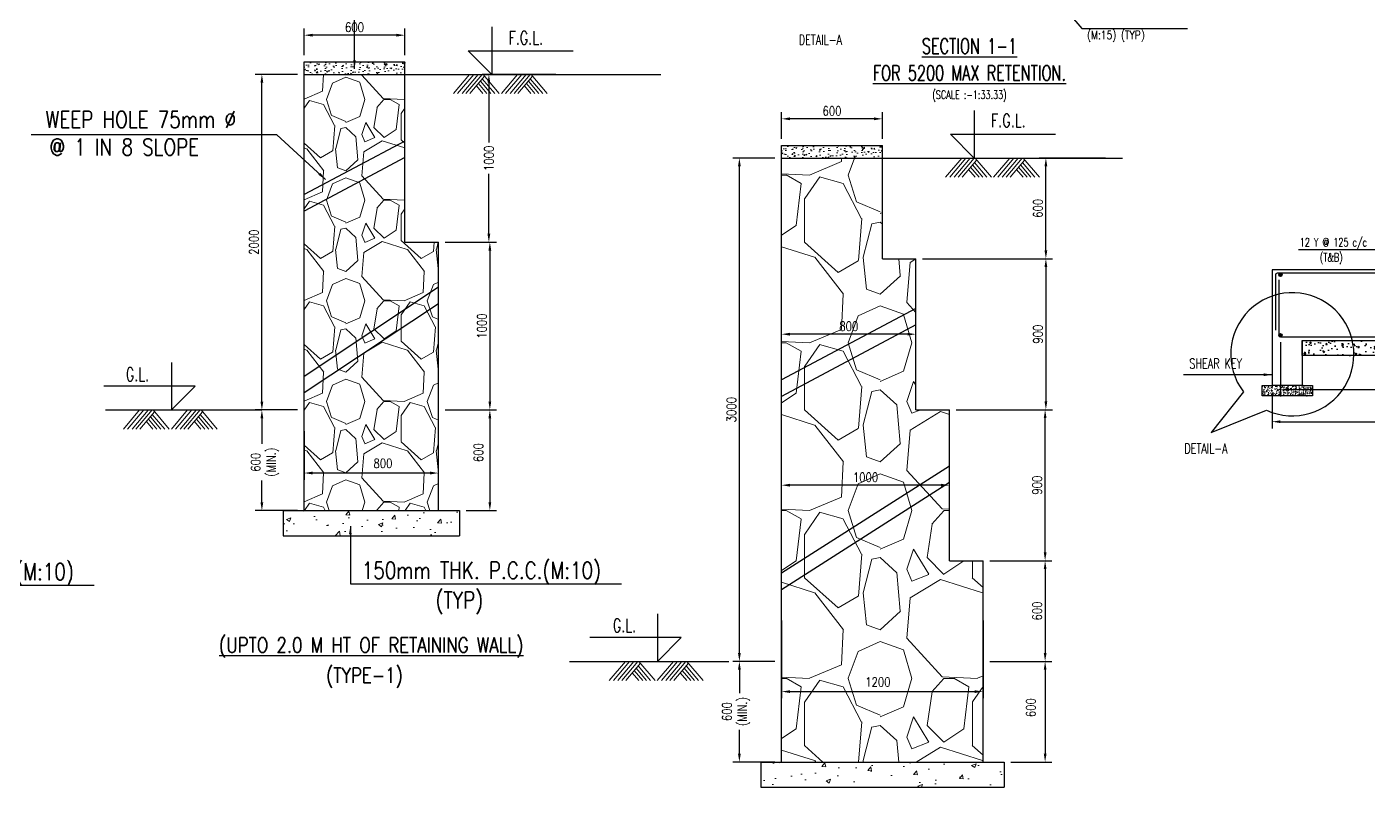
# Model space of a CAD drawing. Extents: x 345615 to 1272425, y -526289 to -156124.
# Drawn here: x 645578 to 685541, y -330933 to -308272 of the extents above; entities that cross this region are included whole.
import ezdxf
from ezdxf.enums import TextEntityAlignment as Align
from ezdxf.lldxf.tags import DXFTag

# ---------------------------------------------------------------- set-up
doc = ezdxf.new("R2010")
doc.units = 0
doc.header["$LTSCALE"] = 500
doc.header["$MEASUREMENT"] = 0
doc.header["$PDMODE"] = 35
doc.header["$PDSIZE"] = -15
doc.layers.get('DEFPOINTS').update_dxf_attribs({"color": 4})
for name, color, linetype in [('BENOS', 4, 'Continuous'), ('PCC', 7, 'Continuous'), ('S-BEAM', 4, 'Continuous'), ('S-DIM-1', 5, 'Continuous'), ('S-FOOTING', 4, 'Continuous'), ('S-PCC', 9, 'Continuous'), ('S-REINFORCEMENT', 6, 'Continuous'), ('S-TEXT', 2, 'Continuous'), ('S-TEXT-1', 4, 'Continuous'), ('S-TITIL', 6, 'Continuous')]:
    doc.layers.add(name, color=color, linetype=linetype)
doc.layers.add('hatch', color=7, linetype='Continuous', lineweight=5)
doc.layers.add('RIDE-PROFILE', color=8, linetype='Continuous', lineweight=25)
doc.styles.add('ROMANS', font='simplex.shx', dxfattribs={"width": 0.8, "height": 275, "bigfont": 'bigfont.shx'})
tags = doc.linetypes.add('HIDDEN', pattern=[0.375, 0.25, -0.125]).pattern_tags.tags
tags[6:7] = [DXFTag(74, 4), DXFTag(75, 0), DXFTag(340, '0'), DXFTag(46, 1.0), DXFTag(50, 0.0), DXFTag(44, 0.0), DXFTag(45, 0.0)]
tags[4:5] = [DXFTag(74, 4), DXFTag(75, 0), DXFTag(340, '0'), DXFTag(46, 1.0), DXFTag(50, 0.0), DXFTag(44, 0.0), DXFTag(45, 0.0)]
doc.dimstyles.new('dim100', dxfattribs={"dimtxt": 250, "dimasz": 250, "dimexe": 200, "dimexo": 200, "dimgap": 100, "dimtad": 1, "dimdec": 0, "dimzin": 0, "dimdsep": 46, "dimtxsty": 'ROMANS', "dimcen": 0, "dimclrd": 5, "dimclre": 5, "dimclrt": 4, "dimadec": 0, "dimazin": 0, "dimtfac": 1, "dimtdec": 0, "dimtix": 1, "dimtofl": 0, "dimtmove": 2, "dimatfit": 3, "dimfxl": 0, "dimtolj": 1, "dimtzin": 0, "dimlwd": -1, "dimlwe": -1, "dimarcsym": 0})
doc.dimstyles.new('dim20', dxfattribs={"dimtxt": 250, "dimasz": 250, "dimexe": 200, "dimexo": 200, "dimgap": 100, "dimtad": 1, "dimdec": 0, "dimlfac": 0.2, "dimzin": 0, "dimdsep": 46, "dimtxsty": 'ROMANS', "dimcen": 0, "dimclrd": 5, "dimclre": 5, "dimclrt": 4, "dimadec": 0, "dimazin": 0, "dimtfac": 1, "dimtdec": 0, "dimtix": 1, "dimtofl": 0, "dimtmove": 2, "dimatfit": 3, "dimfxl": 0, "dimtolj": 1, "dimtzin": 0, "dimlwd": -1, "dimlwe": -1, "dimarcsym": 0})
doc.dimstyles.new('dim25', dxfattribs={"dimtxt": 250, "dimasz": 250, "dimexe": 200, "dimexo": 200, "dimgap": 100, "dimtad": 1, "dimdec": 0, "dimlfac": 0.25, "dimzin": 0, "dimdsep": 46, "dimtxsty": 'ROMANS', "dimcen": 0, "dimclrd": 5, "dimclre": 5, "dimclrt": 4, "dimadec": 0, "dimazin": 0, "dimtfac": 1, "dimtdec": 0, "dimtix": 1, "dimtofl": 0, "dimtmove": 2, "dimatfit": 3, "dimfxl": 0, "dimtolj": 1, "dimtzin": 0, "dimlwd": -1, "dimlwe": -1, "dimarcsym": 0})
doc.dimstyles.new('dim33.33', dxfattribs={"dimtxt": 250, "dimasz": 250, "dimexe": 200, "dimexo": 200, "dimgap": 100, "dimtad": 1, "dimdec": 0, "dimlfac": 0.333331, "dimzin": 0, "dimdsep": 46, "dimtxsty": 'ROMANS', "dimcen": 0, "dimclrd": 5, "dimclre": 5, "dimclrt": 4, "dimadec": 0, "dimazin": 0, "dimtfac": 1, "dimtdec": 0, "dimtix": 1, "dimtofl": 0, "dimtmove": 2, "dimatfit": 3, "dimfxl": 0, "dimtolj": 1, "dimtzin": 0, "dimlwd": -1, "dimlwe": -1, "dimarcsym": 0})

# ---------------------------------------------------------------- blocks, each defined once
blk = doc.blocks.new('*D169')
at = {"layer": 'DEFPOINTS', "color": 0}
for p in [(668066, -325769), (674066, -325769), (674066, -328085)]:
    blk.add_point(p, dxfattribs=at)
at = {"layer": 'S-DIM-1', "color": 5}
for p, q in [((668066, -325969), (668066, -328285)), ((674066, -325969), (674066, -328285)), ((668316, -328085), (673816, -328085))]:
    blk.add_line(p, q, dxfattribs=at)
for points in [[(668316, -328043), (668316, -328127), (668066, -328085)], [(673816, -328043), (673816, -328127), (674066, -328085)]]:
    blk.add_solid(points, dxfattribs=at)
at = {"layer": 'S-DIM-1', "color": 4, "insert": (670934, -327797), "char_height": 275, "attachment_point": 5, "style": 'ROMANS'}
blk.add_mtext('\\A1;1200', dxfattribs=at)
blk = doc.blocks.new('*D197')
at = {"layer": 'DEFPOINTS', "color": 0}
for p in [(668066, -321933), (668066, -321933), (673066, -321933)]:
    blk.add_point(p, dxfattribs=at)
at = {"layer": 'S-DIM-1', "color": 5}
blk.add_line((672816, -321933), (668316, -321933), dxfattribs=at)
for points in [[(668316, -321891), (668316, -321975), (668066, -321933)], [(672816, -321891), (672816, -321975), (673066, -321933)]]:
    blk.add_solid(points, dxfattribs=at)
at = {"layer": 'S-DIM-1', "color": 4, "insert": (670566, -321696), "char_height": 275, "attachment_point": 5, "style": 'ROMANS'}
blk.add_mtext('\\A1;1000', dxfattribs=at)
blk = doc.blocks.new('*D198')
at = {"layer": 'DEFPOINTS', "color": 0}
for p in [(668066, -317433), (668066, -317433), (672066, -317433)]:
    blk.add_point(p, dxfattribs=at)
at = {"layer": 'S-DIM-1', "color": 5}
for p, q in [((668066, -317633), (668066, -317633)), ((671816, -317433), (668316, -317433)), ((672066, -317633), (672066, -317633))]:
    blk.add_line(p, q, dxfattribs=at)
for points in [[(668316, -317391), (668316, -317475), (668066, -317433)], [(671816, -317391), (671816, -317475), (672066, -317433)]]:
    blk.add_solid(points, dxfattribs=at)
at = {"layer": 'S-DIM-1', "color": 4, "insert": (670066, -317196), "char_height": 275, "attachment_point": 5, "style": 'ROMANS'}
blk.add_mtext('\\A1;800', dxfattribs=at)
blk = doc.blocks.new('*D170')
at = {"layer": 'DEFPOINTS', "color": 0}
for p in [(653840, -320125), (653840, -321571), (657840, -321571)]:
    blk.add_point(p, dxfattribs=at)
at = {"layer": 'S-DIM-1', "color": 5}
for p, q in [((653840, -320325), (653840, -321771)), ((657590, -321571), (654090, -321571))]:
    blk.add_line(p, q, dxfattribs=at)
for points in [[(654090, -321529), (654090, -321612), (653840, -321571)], [(657590, -321529), (657590, -321612), (657840, -321571)]]:
    blk.add_solid(points, dxfattribs=at)
at = {"layer": 'S-DIM-1', "color": 4, "insert": (656187, -321283), "char_height": 275, "attachment_point": 5, "style": 'ROMANS'}
blk.add_mtext('\\A1;800', dxfattribs=at)
blk = doc.blocks.new('*D171')
at = {"layer": 'DEFPOINTS', "color": 0}
for p in [(661540, -309691), (657840, -314691), (659344, -314691)]:
    blk.add_point(p, dxfattribs=at)
at = {"layer": 'S-DIM-1', "color": 5}
for p, q in [((661340, -309691), (659144, -309691)), ((659344, -309941), (659344, -311724)), ((659344, -314441), (659344, -312658)), ((658040, -314691), (659544, -314691))]:
    blk.add_line(p, q, dxfattribs=at)
for points in [[(659302, -309941), (659385, -309941), (659344, -309691)], [(659302, -314441), (659385, -314441), (659344, -314691)]]:
    blk.add_solid(points, dxfattribs=at)
at = {"layer": 'S-DIM-1', "color": 4, "insert": (659344, -312191), "char_height": 275, "attachment_point": 5, "rotation": 90, "style": 'ROMANS'}
blk.add_mtext('\\A1;1000', dxfattribs=at)
blk = doc.blocks.new('*D172')
at = {"layer": 'DEFPOINTS', "color": 0}
for p in [(657840, -314691), (657840, -319691), (659373, -319691)]:
    blk.add_point(p, dxfattribs=at)
at = {"layer": 'S-DIM-1', "color": 5}
for p, q in [((658040, -314691), (659573, -314691)), ((659373, -314941), (659373, -319441)), ((658040, -319691), (659573, -319691))]:
    blk.add_line(p, q, dxfattribs=at)
for points in [[(659331, -314941), (659414, -314941), (659373, -314691)], [(659331, -319441), (659414, -319441), (659373, -319691)]]:
    blk.add_solid(points, dxfattribs=at)
at = {"layer": 'S-DIM-1', "color": 4, "insert": (659135, -317191), "char_height": 275, "attachment_point": 5, "rotation": 90, "style": 'ROMANS'}
blk.add_mtext('\\A1;1000', dxfattribs=at)
blk = doc.blocks.new('*D173')
at = {"layer": 'DEFPOINTS', "color": 0}
for p in [(657840, -319691), (658465, -322691), (659373, -322691)]:
    blk.add_point(p, dxfattribs=at)
at = {"layer": 'S-DIM-1', "color": 5}
for p, q in [((658040, -319691), (659573, -319691)), ((659373, -319941), (659373, -322441)), ((658665, -322691), (659573, -322691))]:
    blk.add_line(p, q, dxfattribs=at)
for points in [[(659331, -319941), (659414, -319941), (659373, -319691)], [(659331, -322441), (659414, -322441), (659373, -322691)]]:
    blk.add_solid(points, dxfattribs=at)
at = {"layer": 'S-DIM-1', "color": 4, "insert": (659031, -320961), "char_height": 275, "attachment_point": 5, "rotation": 90, "style": 'ROMANS'}
blk.add_mtext('\\A1;600', dxfattribs=at)
blk = doc.blocks.new('*D174')
at = {"layer": 'DEFPOINTS', "color": 0}
for p in [(674066, -324183), (674066, -327183), (675916, -327183)]:
    blk.add_point(p, dxfattribs=at)
at = {"layer": 'S-DIM-1', "color": 5}
for p, q in [((674266, -324183), (676116, -324183)), ((675916, -324433), (675916, -326933)), ((674266, -327183), (676116, -327183))]:
    blk.add_line(p, q, dxfattribs=at)
for points in [[(675875, -324433), (675958, -324433), (675916, -324183)], [(675875, -326933), (675958, -326933), (675916, -327183)]]:
    blk.add_solid(points, dxfattribs=at)
at = {"layer": 'S-DIM-1', "color": 4, "insert": (675679, -325683), "char_height": 275, "attachment_point": 5, "rotation": 90, "style": 'ROMANS'}
blk.add_mtext('\\A1;600', dxfattribs=at)
blk = doc.blocks.new('*D175')
at = {"layer": 'DEFPOINTS', "color": 0}
for p in [(674066, -327183), (674691, -330183), (675916, -330183)]:
    blk.add_point(p, dxfattribs=at)
at = {"layer": 'S-DIM-1', "color": 5}
for p, q in [((674266, -327183), (676116, -327183)), ((675916, -327433), (675916, -329933)), ((674891, -330183), (676116, -330183))]:
    blk.add_line(p, q, dxfattribs=at)
for points in [[(675875, -327433), (675958, -327433), (675916, -327183)], [(675875, -329933), (675958, -329933), (675916, -330183)]]:
    blk.add_solid(points, dxfattribs=at)
at = {"layer": 'S-DIM-1', "color": 4, "insert": (675490, -328564), "char_height": 275, "attachment_point": 5, "rotation": 90, "style": 'ROMANS'}
blk.add_mtext('\\A1;600', dxfattribs=at)
blk = doc.blocks.new('*D176')
at = {"layer": 'DEFPOINTS', "color": 0}
for p in [(673066, -319683), (675916, -319683), (674066, -324183)]:
    blk.add_point(p, dxfattribs=at)
at = {"layer": 'S-DIM-1', "color": 5}
for p, q in [((673266, -319683), (676116, -319683)), ((675916, -323933), (675916, -319933)), ((674266, -324183), (676116, -324183))]:
    blk.add_line(p, q, dxfattribs=at)
for points in [[(675875, -319933), (675958, -319933), (675916, -319683)], [(675875, -323933), (675958, -323933), (675916, -324183)]]:
    blk.add_solid(points, dxfattribs=at)
at = {"layer": 'S-DIM-1', "color": 4, "insert": (675679, -321933), "char_height": 275, "attachment_point": 5, "rotation": 90, "style": 'ROMANS'}
blk.add_mtext('\\A1;900', dxfattribs=at)
blk = doc.blocks.new('*D177')
at = {"layer": 'DEFPOINTS', "color": 0}
for p in [(672066, -315183), (673066, -319683), (675939, -319683)]:
    blk.add_point(p, dxfattribs=at)
at = {"layer": 'S-DIM-1', "color": 5}
for p, q in [((672266, -315183), (676139, -315183)), ((675939, -315433), (675939, -319433)), ((673266, -319683), (676139, -319683))]:
    blk.add_line(p, q, dxfattribs=at)
for points in [[(675897, -315433), (675980, -315433), (675939, -315183)], [(675897, -319433), (675980, -319433), (675939, -319683)]]:
    blk.add_solid(points, dxfattribs=at)
at = {"layer": 'S-DIM-1', "color": 4, "insert": (675701, -317433), "char_height": 275, "attachment_point": 5, "rotation": 90, "style": 'ROMANS'}
blk.add_mtext('\\A1;900', dxfattribs=at)
blk = doc.blocks.new('*D178')
at = {"layer": 'DEFPOINTS', "color": 0}
for p in [(675939, -312183), (677910, -312183), (672066, -315183)]:
    blk.add_point(p, dxfattribs=at)
at = {"layer": 'S-DIM-1', "color": 5}
for p, q in [((677710, -312183), (675739, -312183)), ((675939, -314933), (675939, -312433)), ((672266, -315183), (676139, -315183))]:
    blk.add_line(p, q, dxfattribs=at)
for points in [[(675897, -312433), (675980, -312433), (675939, -312183)], [(675897, -314933), (675980, -314933), (675939, -315183)]]:
    blk.add_solid(points, dxfattribs=at)
at = {"layer": 'S-DIM-1', "color": 4, "insert": (675701, -313683), "char_height": 275, "attachment_point": 5, "rotation": 90, "style": 'ROMANS'}
blk.add_mtext('\\A1;600', dxfattribs=at)
blk = doc.blocks.new('*D199')
at = {"layer": 'DEFPOINTS', "color": 0}
for p in [(653840, -319691), (652581, -322691), (653840, -322691)]:
    blk.add_point(p, dxfattribs=at)
at = {"layer": 'S-DIM-1', "color": 5}
for p, q in [((653640, -319691), (652381, -319691)), ((652581, -319941), (652581, -320704)), ((652581, -322441), (652581, -321795)), ((653640, -322691), (652381, -322691))]:
    blk.add_line(p, q, dxfattribs=at)
for points in [[(652539, -319941), (652623, -319941), (652581, -319691)], [(652539, -322441), (652623, -322441), (652581, -322691)]]:
    blk.add_solid(points, dxfattribs=at)
at = {"layer": 'S-DIM-1', "color": 4, "insert": (652671, -321249), "char_height": 275, "attachment_point": 5, "rotation": 90, "style": 'ROMANS'}
blk.add_mtext('\\A1;600\\P(MIN.)', dxfattribs=at)
blk = doc.blocks.new('*D179')
at = {"layer": 'DEFPOINTS', "color": 0}
for p in [(652581, -309691), (653840, -309691), (652831, -319691)]:
    blk.add_point(p, dxfattribs=at)
at = {"layer": 'S-DIM-1', "color": 5}
for p, q in [((653640, -309691), (652381, -309691)), ((652581, -319441), (652581, -309941)), ((652631, -319691), (652381, -319691))]:
    blk.add_line(p, q, dxfattribs=at)
for points in [[(652539, -309941), (652623, -309941), (652581, -309691)], [(652539, -319441), (652623, -319441), (652581, -319691)]]:
    blk.add_solid(points, dxfattribs=at)
at = {"layer": 'S-DIM-1', "color": 4, "insert": (652344, -314691), "char_height": 275, "attachment_point": 5, "rotation": 90, "style": 'ROMANS'}
blk.add_mtext('\\A1;2000', dxfattribs=at)
blk = doc.blocks.new('*D180')
at = {"layer": 'DEFPOINTS', "color": 0}
for p in [(668066, -327183), (666807, -330183), (668066, -330183)]:
    blk.add_point(p, dxfattribs=at)
at = {"layer": 'S-DIM-1', "color": 5}
for p, q in [((667866, -327183), (666607, -327183)), ((666807, -327433), (666807, -328135)), ((666807, -329933), (666807, -329226)), ((667866, -330183), (666607, -330183))]:
    blk.add_line(p, q, dxfattribs=at)
for points in [[(666765, -327433), (666849, -327433), (666807, -327183)], [(666765, -329933), (666849, -329933), (666807, -330183)]]:
    blk.add_solid(points, dxfattribs=at)
at = {"layer": 'S-DIM-1', "color": 4, "insert": (666709, -328680), "char_height": 275, "attachment_point": 5, "rotation": 90, "style": 'ROMANS'}
blk.add_mtext('\\A1;600\\P(MIN.)', dxfattribs=at)
blk = doc.blocks.new('*D181')
at = {"layer": 'DEFPOINTS', "color": 0}
for p in [(666807, -312183), (668066, -312183), (667057, -327183)]:
    blk.add_point(p, dxfattribs=at)
at = {"layer": 'S-DIM-1', "color": 5}
for p, q in [((667866, -312183), (666607, -312183)), ((666807, -326933), (666807, -312433)), ((666857, -327183), (666607, -327183))]:
    blk.add_line(p, q, dxfattribs=at)
for points in [[(666765, -312433), (666849, -312433), (666807, -312183)], [(666765, -326933), (666849, -326933), (666807, -327183)]]:
    blk.add_solid(points, dxfattribs=at)
at = {"layer": 'S-DIM-1', "color": 4, "insert": (666570, -319683), "char_height": 275, "attachment_point": 5, "rotation": 90, "style": 'ROMANS'}
blk.add_mtext('\\A1;3000', dxfattribs=at)
blk = doc.blocks.new('*D186')
at = {"layer": 'DEFPOINTS', "color": 0}
for p in [(653840, -308522), (653840, -309316), (656840, -309316)]:
    blk.add_point(p, dxfattribs=at)
at = {"layer": 'S-DIM-1', "color": 5}
for p, q in [((653840, -309116), (653840, -308322)), ((656840, -309116), (656840, -308322)), ((656590, -308522), (654090, -308522))]:
    blk.add_line(p, q, dxfattribs=at)
for points in [[(654090, -308480), (654090, -308564), (653840, -308522)], [(656590, -308480), (656590, -308564), (656840, -308522)]]:
    blk.add_solid(points, dxfattribs=at)
at = {"layer": 'S-DIM-1', "color": 4, "insert": (655340, -308284), "char_height": 275, "attachment_point": 5, "style": 'ROMANS'}
blk.add_mtext('\\A1;600', dxfattribs=at)
blk = doc.blocks.new('*D187')
at = {"layer": 'DEFPOINTS', "color": 0}
for p in [(668066, -311014), (668066, -311808), (671066, -311808)]:
    blk.add_point(p, dxfattribs=at)
at = {"layer": 'S-DIM-1', "color": 5}
for p, q in [((668066, -311608), (668066, -310814)), ((671066, -311608), (671066, -310814)), ((670816, -311014), (668316, -311014))]:
    blk.add_line(p, q, dxfattribs=at)
for points in [[(668316, -310972), (668316, -311056), (668066, -311014)], [(670816, -310972), (670816, -311056), (671066, -311014)]]:
    blk.add_solid(points, dxfattribs=at)
at = {"layer": 'S-DIM-1', "color": 4, "insert": (669566, -310777), "char_height": 275, "attachment_point": 5, "style": 'ROMANS'}
blk.add_mtext('\\A1;600', dxfattribs=at)
blk = doc.blocks.new('*D318')
at = {"layer": 'DEFPOINTS', "color": 0}
for p in [(682928, -317466, -19), (694328, -317466, -19), (694328, -319085)]:
    blk.add_point(p, dxfattribs=at)
at = {"layer": 'S-DIM-1', "color": 5}
for p, q in [((682928, -317666), (682928, -319285)), ((694328, -317666), (694328, -319285)), ((683178, -319085), (694078, -319085))]:
    blk.add_line(p, q, dxfattribs=at)
for points in [[(683178, -319044), (683178, -319127), (682928, -319085)], [(694078, -319044), (694078, -319127), (694328, -319085)]]:
    blk.add_solid(points, dxfattribs=at)
at = {"layer": 'S-DIM-1', "color": 4, "insert": (688628, -319085), "char_height": 275, "attachment_point": 5, "style": 'ROMANS'}
blk.add_mtext('\\A1;10 Y @ 200 c/c\\P(T&B)', dxfattribs=at)
blk = doc.blocks.new('*D319')
at = {"layer": 'DEFPOINTS', "color": 0}
for p in [(694678, -318066), (682678, -318966), (694678, -320040)]:
    blk.add_point(p, dxfattribs=at)
at = {"layer": 'S-DIM-1', "color": 5}
for p, q in [((694678, -318266), (694678, -320240)), ((682678, -319166), (682678, -320240)), ((682928, -320040), (694428, -320040))]:
    blk.add_line(p, q, dxfattribs=at)
for points in [[(682928, -319999), (682928, -320082), (682678, -320040)], [(694428, -319999), (694428, -320082), (694678, -320040)]]:
    blk.add_solid(points, dxfattribs=at)
at = {"layer": 'S-DIM-1', "color": 4, "char_height": 275, "style": 'ROMANS'}
for s, insert, attachment_point in [('\\A1;4000', (688678, -319940), 8), ('\\A1;(TYP.)', (688678, -320140), 2)]:
    blk.add_mtext(s, dxfattribs=dict(at, insert=insert, attachment_point=attachment_point))

msp = doc.modelspace()

# ---------------------------------------------------------------- hatches: boundary and pattern name
at = {"layer": 'hatch'}
h = msp.add_hatch(dxfattribs=at)
h.set_pattern_fill('AR-CONC', color=256, scale=50, style=0)
h.set_pattern_definition([(50, (31199.6, -300967.76), (358.63009, -31.37607), [37.5, -412.5]), (355, (31199.6, -300967.76), (-69.37567, 376.09607), [30, -330]), (100.4514, (31229.5, -300970.37), (289.2547, 344.71977), [31.8701, -350.57106]), (46.1842, (31199.6, -300867.76), (533.62052, -82.7595), [56.25, -618.75]), (96.6356, (31244.1, -300874.66), (467.33135, 487.05894), [47.80514, -525.8565]), (351.1842, (31199.6, -300867.76), (467.33097, 487.0593), [45, -495]), (21, (31249.6, -300892.76), (298.45353, -201.30945), [37.5, -412.5]), (326, (31249.6, -300892.76), (121.65767, 362.57502), [30, -330]), (71.4514, (31274.48, -300909.53), (420.11131, 161.26525), [31.8701, -350.57106]), (37.5, (31199.61, -300967.76), (6.079928, 166.446927), [0, -326, 0, -335, 0, -331.25]), (7.5, (31199.61, -300967.76), (131.53477, 197.205856), [0, -191, 0, -318.5, 0, -126.25]), (327.5, (31088.11, -300967.76), (266.911218, -11.277436), [0, -125, 0, -390, 0, -517.5]), (317.5, (31038.1, -300967.76), (291.593085, 50.05249), [0, -162.5, 0, -259, 0, -367.5])])
h.paths.add_polyline_path([(656840.295, -309690.9), (656840.295, -309315.9), (653840.295, -309315.9), (653840.295, -309690.9)])
h = msp.add_hatch(dxfattribs=at)
h.set_pattern_fill('GRAVEL', color=256, scale=3000, angle=90, style=0)
h.set_pattern_definition([(318.0128, (190060.04, -374295.2), (27000.00402, -23999.9947), [403.608, -39957.264]), (274.9697, (190360.04, -374565.2), (-2999.97392, 36000.003155), [692.604, -68567.775]), (222.5104, (190420.04, -375255.2), (33000.02602, 29999.972155), [488.364, -48348.096]), (357.2737, (191170.04, -376425.2), (-60000.000885, 2999.988053), [630.714, -62440.674]), (22.8337, (191800.04, -376455.2), (-35999.989235, -15000.029716), [618.465, -61228.119]), (87.2737, (192370.04, -376215.2), (-2999.988053, -60000.000885), [630.714, -62440.674]), (127.6942, (192400.04, -375585.2), (29999.971215, -39000.022037), [834.087, -82574.547]), (162.2553, (191890.04, -374925.2), (-65999.988694, 21000.032288), [787.464, -77958.963]), (211.4296, (191140.04, -374685.2), (-38999.98511, -24000.024703), [632.85, -62652.219]), (265.2364, (190600.04, -375015.2), (2999.9746, 33000.00284), [722.496, -35402.289]), (312.3974, (190540.04, -375735.2), (32999.976246, -36000.022053), [934.344, -92500.125]), (228.8141, (191200.04, -373455.2), (-17999.99194, -21000.00884), [318.903, -31571.532]), (261.4692, (190990.04, -373695.2), (6000.02373, 38999.994854), [606.711, -60064.533]), (315, (190900, -374295.2), (3000.001, -5e-13), [424.263, -3818.376]), (293.1986, (190540.04, -374505.2), (-6000.00398, 14999.9992), [228.474, -22618.845]), (21.8014, (190630.04, -374715.2), (-9000.0008, -2999.9997), [323.109, -15832.386]), (120.9638, (190930.04, -374595.2), (-6000.00745, 8999.99407), [524.787, -16968.069]), (251.5651, (190660, -374145.2), (2999.9952, 6000.0013), [379.473, -9107.361]), (106.3895, (190630.04, -376455.2), (-8999.97813, 30000.006595), [531.6, -52628.535]), (160.3462, (190480.04, -375945.2), (33000.00641, -11999.98574), [445.983, -44152.224]), (23.1986, (190060.04, -374145.2), (-14999.9992, -6000.00398), [456.945, -22390.374]), (73.6105, (190480.04, -373965.2), (-8999.97813, -30000.006595), [531.6, -52628.535]), (69.444, (192490.04, -376455.2), (-5999.988, -15000.00553), [512.64, -25119.372]), (24.7751, (192670.04, -375975.2), (-33000.01027, -14999.97657), [429.534, -42523.929]), (156.8014, (193060.04, -374115.2), (-14999.9992, 6000.00398), [456.945, -22390.374]), (107.354, (192640.04, -373935.2), (11999.98351, -39000.00606), [502.893, -49786.272]), (159.444, (193060.04, -375585.2), (15000.00553, -5999.988), [256.32, -25375.692]), (191.3099, (193060.04, -374295.2), (-12000.00226, -2999.9929), [152.97, -15144.087]), (255.9638, (192910.04, -374325.2), (2999.9942, 9000.0016), [618.465, -11750.85]), (276.009, (192760.04, -374925.2), (-2999.99795, 29999.999253), [573.15, -56741.769]), (33.6901, (191200.04, -374595.2), (-5999.9987, -3000.004), [432.666, -10383.987]), (83.1572, (191560.04, -374355.2), (6000.023994, 50999.998096), [755.382, -74782.689]), (150.9454, (191650.04, -373605.2), (21000.00115, -12000.00008), [308.868, -30578.022]), (180, (191380, -373455.2), (-3000, -3000), [180, -2820]), (210.2564, (192670.04, -374985.2), (21000.00737, 11999.98466), [416.772, -41260.56]), (138.0128, (192310.04, -375195.2), (-27000.00402, 23999.9947), [807.216, -39553.656]), (90, (191710, -374655.2), (-3000, 3000), [780, -2220]), (55.3048, (191710.04, -373875.2), (-21000.02583, -29999.98278), [474.342, -46959.822]), (344.0546, (191980.04, -373485.2), (12000.00038, -2999.99967), [436.806, -21403.524]), (297.646, (192400.04, -373605.2), (30000.02314, -56999.98742), [711.195, -70408.422]), (265.4261, (192730.04, -374235.2), (-2999.984403, -39000.001675), [752.397, -74487.222])])
h.paths.add_polyline_path([(657840.295, -314690.9), (656840.295, -314690.9), (656840.295, -309690.9), (653840.295, -309690.9), (653840.295, -322690.9), (657840.295, -322690.9)])
h = msp.add_hatch(dxfattribs=at)
h.set_pattern_fill('AR-CONC', color=256, scale=50, style=0)
h.set_pattern_definition([(50, (45425.6, -303459.86), (358.63009, -31.37607), [37.5, -412.5]), (355, (45425.6, -303459.86), (-69.37567, 376.09607), [30, -330]), (100.4514, (45455.5, -303462.48), (289.2547, 344.71977), [31.8701, -350.57106]), (46.1842, (45425.6, -303359.86), (533.62052, -82.7595), [56.25, -618.75]), (96.6356, (45470.1, -303366.76), (467.33135, 487.05894), [47.80514, -525.8565]), (351.1842, (45425.6, -303359.86), (467.33097, 487.0593), [45, -495]), (21, (45475.6, -303384.86), (298.45353, -201.30945), [37.5, -412.5]), (326, (45475.6, -303384.86), (121.65767, 362.57502), [30, -330]), (71.4514, (45500.48, -303401.64), (420.11131, 161.26525), [31.8701, -350.57106]), (37.5, (45425.61, -303459.86), (6.079928, 166.446927), [0, -326, 0, -335, 0, -331.25]), (7.5, (45425.61, -303459.86), (131.53477, 197.205856), [0, -191, 0, -318.5, 0, -126.25]), (327.5, (45314.11, -303459.86), (266.911218, -11.277436), [0, -125, 0, -390, 0, -517.5]), (317.5, (45264.1, -303459.86), (291.593085, 50.05249), [0, -162.5, 0, -259, 0, -367.5])])
h.paths.add_polyline_path([(671066.295, -312183.006), (671066.295, -311808.006), (668066.295, -311808.006), (668066.295, -312183.006)])
h = msp.add_hatch(dxfattribs=at)
h.set_pattern_fill('GRAVEL', color=256, scale=5000, angle=90, style=0)
h.set_pattern_definition([(318.0128, (180965.8, -379122.36), (45000.0067, -39999.99116), [672.68, -66595.44]), (274.9697, (181465.8, -379572.36), (-4999.956535, 60000.00526), [1154.34, -114279.625]), (222.5104, (181565.8, -380722.36), (55000.04337, 49999.9536), [813.94, -80580.16]), (357.2737, (182815.8, -382672.36), (-100000.00147, 4999.98009), [1051.19, -104067.79]), (22.8337, (183865.8, -382722.36), (-59999.98206, -25000.04953), [1030.775, -102046.865]), (87.2737, (184815.8, -382322.36), (-4999.98009, -100000.00147), [1051.19, -104067.79]), (127.6942, (184865.8, -381272.36), (49999.952026, -65000.03673), [1390.145, -137624.245]), (162.2553, (184015.8, -380172.36), (-109999.981156, 35000.05381), [1312.44, -129931.605]), (211.4296, (182765.8, -379772.36), (-64999.97518, -40000.04117), [1054.75, -104420.365]), (265.2364, (181865.8, -380322.36), (4999.95766, 55000.00473), [1204.16, -59003.815]), (312.3974, (181765.8, -381522.36), (54999.96041, -60000.036755), [1557.24, -154166.875]), (228.8141, (182865.8, -377722.36), (-29999.98657, -35000.01473), [531.505, -52619.22]), (261.4692, (182515.8, -378122.36), (10000.03955, 64999.99142), [1011.185, -100107.555]), (315, (182365.8, -379122.4), (5000.002, -9e-13), [707.105, -6363.96]), (293.1986, (181765.8, -379472.36), (-10000.0066, 24999.99865), [380.79, -37698.075]), (21.8014, (181915.8, -379822.4), (-15000.0014, -4999.9996), [538.515, -26387.31]), (120.9638, (182415.8, -379622.4), (-10000.0124, 14999.9901), [874.645, -28280.115]), (251.5651, (181965.8, -378872.4), (4999.992, 10000.002), [632.455, -15178.935]), (106.3895, (181915.8, -382722.36), (-14999.96355, 50000.011), [886, -87714.225]), (160.3462, (181665.8, -381872.36), (55000.01068, -19999.97624), [743.305, -73587.04]), (23.1986, (180965.8, -378872.36), (-24999.99865, -10000.0066), [761.575, -37317.29]), (73.6105, (181665.8, -378572.36), (-14999.96355, -50000.011), [886, -87714.225]), (69.444, (185015.8, -382722.36), (-9999.98, -25000.0092), [854.4, -41865.62]), (24.7751, (185315.8, -381922.36), (-55000.0171, -24999.96095), [715.89, -70873.215]), (156.8014, (185965.8, -378822.36), (-24999.99865, 10000.0066), [761.575, -37317.29]), (107.354, (185265.8, -378522.36), (19999.97251, -65000.0101), [838.155, -82977.12]), (159.444, (185965.8, -381272.36), (25000.0092, -9999.98), [427.2, -42292.82]), (191.3099, (185965.8, -379122.4), (-20000.0038, -4999.9882), [254.95, -25240.145]), (255.9638, (185715.8, -379172.4), (4999.9903, 15000.0027), [1030.775, -19584.75]), (276.009, (185465.8, -380172.36), (-4999.99659, 49999.99875), [955.25, -94569.615]), (33.6901, (182865.8, -379622.4), (-9999.9978, -5000.0067), [721.11, -17306.645]), (83.1572, (183465.8, -379222.36), (10000.03999, 84999.99683), [1258.97, -124637.815]), (150.9454, (183615.8, -377972.36), (35000.0019, -20000.00014), [514.78, -50963.37]), (180, (183166, -377722.4), (-5000, -5000), [300, -4700]), (210.2564, (185315.8, -380272.36), (35000.01228, 19999.97443), [694.62, -68767.6]), (138.0128, (184715.8, -380622.36), (-45000.0067, 39999.99116), [1345.36, -65922.76]), (90, (183716, -379722.4), (-5000, 5000), [1300, -3700]), (55.3048, (183715.8, -378422.36), (-35000.04305, -49999.9713), [790.57, -78266.37]), (344.0546, (184165.8, -377772.36), (20000.0006, -4999.9994), [728.01, -35672.54]), (297.646, (184865.8, -377972.36), (50000.03857, -94999.97904), [1185.325, -117347.37]), (265.4261, (185415.8, -379022.36), (-4999.974006, -65000.00279), [1253.995, -124145.37])])
h.paths.add_polyline_path([(674066.295, -324183.006), (673066.295, -324183.006), (673066.295, -319683.006), (672066.295, -319683.006), (672066.295, -315183.006), (671066.295, -315183.006), (671066.295, -312183.006), (668066.295, -312183.006), (668066.295, -330183.006), (674066.295, -330183.006)])
h = msp.add_hatch(dxfattribs=at)
h.set_pattern_fill('AR-CONC', color=256, scale=7.5, style=0)
h.set_pattern_definition([(50, (719087.1, -276257.6), (1366.385, -119.543), [142.875, -1571.625]), (355, (719087.1, -276257.6), (-264.32, 1432.925), [114.3, -1257.3]), (100.451, (719201, -276267.6), (1102.069, 1313.375), [121.425, -1335.675]), (46.1842, (719087.1, -275876.6), (2033.093, -315.317), [214.31, -2357.44]), (96.6356, (719256.6, -275902.9), (1780.53, 1855.69), [182.14, -2003.51]), (351.184, (719087.1, -275876.6), (1780.535, 1855.69), [171.45, -1885.95]), (21, (719277.6, -275971.9), (1137.112, -766.991), [142.875, -1571.625]), (326, (719277.6, -275971.9), (463.515, 1381.41), [114.3, -1257.3]), (71.4514, (719372.4, -276035.8), (1600.624, 614.421), [121.425, -1335.675]), (37.5, (719087.14, -276257.6), (23.1645, 634.1628), [0, -1242.06, 0, -1276.35, 0, -1262.0625]), (7.5, (719087.14, -276257.6), (501.1475, 751.3543), [0, -727.71, 0, -1213.485, 0, -481.0125]), (327.5, (718662.33, -276257.6), (1016.9295, -42.9656), [0, -476.25, 0, -1485.9, 0, -1971.675]), (317.5, (718471.8, -276257.6), (1110.969, 190.699), [0, -619.125, 0, -986.79, 0, -1400.175])])
h.paths.add_polyline_path([(653215.295, -322690.9), (653215.295, -323440.9), (658465.295, -323440.9), (658465.295, -322690.9)])
h = msp.add_hatch(dxfattribs=at)
h.set_pattern_fill('AR-CONC', color=256, scale=7.5, style=0)
h.set_pattern_definition([(50, (717135.7, -283749.7), (1366.385, -119.543), [142.875, -1571.625]), (355, (717135.7, -283749.7), (-264.32, 1432.925), [114.3, -1257.3]), (100.451, (717249.5, -283759.7), (1102.07, 1313.375), [121.425, -1335.675]), (46.1842, (717135.7, -283368.7), (2033.093, -315.317), [214.31, -2357.44]), (96.6356, (717305.1, -283395), (1780.53, 1855.69), [182.14, -2003.51]), (351.184, (717135.7, -283368.7), (1780.535, 1855.69), [171.45, -1885.95]), (21, (717326.2, -283464), (1137.112, -766.991), [142.875, -1571.625]), (326, (717326.2, -283464), (463.515, 1381.41), [114.3, -1257.3]), (71.4514, (717421, -283527.9), (1600.624, 614.421), [121.425, -1335.675]), (37.5, (717135.7, -283749.7), (23.1645, 634.1628), [0, -1242.06, 0, -1276.35, 0, -1262.0625]), (7.5, (717135.7, -283749.7), (501.1475, 751.354), [0, -727.71, 0, -1213.485, 0, -481.0125]), (327.5, (716710.87, -283749.7), (1016.9295, -42.9656), [0, -476.25, 0, -1485.9, 0, -1971.675]), (317.5, (716520.4, -283749.7), (1110.969, 190.699), [0, -619.125, 0, -986.79, 0, -1400.175])])
h.paths.add_polyline_path([(674691.295, -330933.006), (674691.295, -330183.006), (667441.295, -330183.006), (667441.295, -330933.006)])
at = {"layer": 'PCC'}
h = msp.add_hatch(dxfattribs=at)
h.set_pattern_fill('AR-CONC', color=8, scale=22.5, angle=180, style=0)
h.set_pattern_definition([(130, (1007762.14, -398923.68), (-161.38354, -14.11923), [16.875, -185.625]), (185, (1007762.14, -398923.68), (31.21905, 169.24323), [13.5, -148.5]), (79.5486, (1007748.69, -398924.86), (-130.16461, 155.1239), [14.34154, -157.756975]), (133.8158, (1007762.14, -398878.68), (-240.12924, -37.24178), [25.3125, -278.4375]), (83.3644, (1007742.13, -398881.78), (-210.29911, 219.17652), [21.51231, -236.63542]), (188.8158, (1007762.14, -398878.68), (-210.29894, 219.17669), [20.25, -222.75]), (159, (1007739.64, -398889.93), (-134.304087, -90.58925), [16.875, -185.625]), (214, (1007739.64, -398889.93), (-54.74595, 163.15876), [13.5, -148.5]), (108.5486, (1007728.45, -398897.48), (-189.05009, 72.56936), [14.34154, -157.756975]), (142.5, (1007762.14, -398923.68), (-2.735967, 74.901117), [0, -146.7, 0, -150.75, 0, -149.0625]), (172.5, (1007762.14, -398923.68), (-59.190646, 88.742635), [0, -85.95, 0, -143.325, 0, -56.8125]), (212.5, (1007812.31, -398923.68), (-120.110048, -5.074846), [0, -56.25, 0, -175.5, 0, -232.875]), (222.5, (1007834.81, -398923.68), (-131.216888, 22.52362), [0, -73.125, 0, -116.55, 0, -165.375])])
h.paths.add_polyline_path([(683577.65, -318966.15), (683877.65, -318966.15), (683877.65, -319266.15), (682677.65, -319266.15), (682377.65, -319266.15), (682377.65, -318966.15), (682677.65, -318966.15)])
at = {"layer": 'S-PCC', "linetype": 'ByBlock'}
h = msp.add_hatch(dxfattribs=at)
h.set_pattern_fill('AR-CONC,_O', color=256, scale=66.666667)
h.set_pattern_definition([(50, (-16408029.78, 93711.07), (478.173455, -41.834757), [50, -550]), (355, (-16408029.8, 93711.07), (-92.500889, 501.461422), [40, -440]), (100.4514445, (-16407989.93, 93707.6), (385.672564, 459.626661), [42.493461, -467.428075]), (46.1842, (-16408029.8, 93844.4), (711.49422, -110.346187), [75, -825]), (96.6356355, (-16407970.5, 93835.2), (623.107964, 649.4124), [63.740228, -701.142507]), (351.184164, (-16408029.8, 93844.4), (623.107963, 649.4124), [60, -660]), (21, (-16407963.1, 93811.07), (397.938035, -268.412594), [50, -550]), (326, (-16407963.1, 93811.07), (162.210221, 483.433363), [40, -440]), (71.4514447, (-16407929.95, 93788.7), (560.148251, 215.020769), [42.49346, -467.428075]), (37.5, (-16408029.78, 93711.07), (8.1065702, 221.9292359), [0, -434.6666667, 0, -446.6666667, 0, -441.6666667]), (7.5, (-16408029.78, 93711.07), (175.3796916, 262.9411413), [0, -254.6666667, 0, -424.6666667, 0, -168.3333333]), (327.5, (-16408178.44, 93711.07), (355.8816241, -15.0365812), [0, -166.6666667, 0, -520, 0, -690]), (317.5, (-16408245.1, 93711.07), (388.7907796, 66.736655), [0, -216.6666667, 0, -345.3333333, 0, -490])])
h.paths.add_polyline_path([(683577.65, -318066.15), (683577.65, -317616.15), (694677.65, -317616.15), (694677.65, -318066.15)])

# ---------------------------------------------------------------- linework, layer by layer
at = {"color": 2}
for p, q in [((656840.295, -309690.9), (664464.296, -309690.9)), ((671066.295, -312183.006), (678216.319, -312183.006))]:
    msp.add_line(p, q, dxfattribs=at)
for points in [[(659434.472, -308275.562), (659434.472, -309690.9), (658727.366, -308983.793), (661856.115, -308983.793)], [(673805.717, -310767.667), (673805.717, -312183.006), (673098.61, -311475.899), (676227.36, -311475.899)], [(649890.259, -318275.562), (649890.259, -319690.9), (650597.366, -318983.793), (647876.162, -318983.793)], [(664364.156, -325767.667), (664364.156, -327183.006), (665071.262, -326475.899), (662350.059, -326475.899)]]:
    msp.add_lwpolyline(points, dxfattribs=at)
at = {"layer": 'BENOS', "color": 2}
for p, q in [((647920.814, -319690.9), (652581.064, -319690.9)), ((661745.175, -327183.006), (666496.014, -327183.006))]:
    msp.add_line(p, q, dxfattribs=at)
at = {"layer": 'hatch'}
for p, q in [((658768.451, -309690.9), (658287.045, -310260.688)), ((658892.343, -309690.9), (658410.938, -310260.688)), ((659023.687, -309694.271), (658545.13, -310260.688)), ((659143.226, -309690.9), (658661.82, -310260.688)), ((659171.593, -309691.766), (659652.267, -310260.688)), ((660198.718, -309690.9), (659717.312, -310260.688)), ((660322.61, -309690.9), (659841.205, -310260.688)), ((660453.954, -309694.271), (659975.397, -310260.688)), ((660573.493, -309690.9), (660092.087, -310260.688)), ((660601.86, -309691.766), (661082.534, -310260.688)), ((659215.389, -309743.602), (658778.51, -310260.688)), ((658973.257, -310030.187), (659168.004, -310260.688)), ((659031.602, -309961.13), (659284.694, -310260.688)), ((659089.947, -309892.073), (659401.384, -310260.688)), ((659148.292, -309823.016), (659518.075, -310260.688)), ((660645.656, -309743.602), (660208.777, -310260.688)), ((660403.524, -310030.187), (660598.271, -310260.688)), ((660461.869, -309961.13), (660714.961, -310260.688)), ((660520.214, -309892.073), (660831.651, -310260.688)), ((660578.559, -309823.016), (660948.342, -310260.688)), ((673430.942, -312183.006), (672949.537, -312752.794)), ((673554.835, -312183.006), (673073.429, -312752.794)), ((673686.178, -312186.377), (673207.622, -312752.794)), ((673805.717, -312183.006), (673324.312, -312752.794)), ((673877.88, -312235.708), (673441.002, -312752.794)), ((673694.094, -312453.236), (673947.186, -312752.794)), ((673752.439, -312384.179), (674063.876, -312752.794)), ((673810.784, -312315.122), (674180.566, -312752.794)), ((673834.085, -312183.872), (674314.758, -312752.794)), ((674861.209, -312183.006), (674379.804, -312752.794)), ((674985.102, -312183.006), (674503.696, -312752.794)), ((675116.445, -312186.377), (674637.889, -312752.794)), ((675235.984, -312183.006), (674754.579, -312752.794)), ((675308.147, -312235.708), (674871.269, -312752.794)), ((675124.361, -312453.236), (675377.453, -312752.794)), ((675182.706, -312384.179), (675494.143, -312752.794)), ((675241.051, -312315.122), (675610.833, -312752.794)), ((675264.352, -312183.872), (675745.025, -312752.794)), ((673635.749, -312522.293), (673830.496, -312752.794)), ((675066.016, -312522.293), (675260.763, -312752.794)), ((648936.384, -319690.9), (648454.979, -320260.688)), ((649060.277, -319690.9), (648578.871, -320260.688)), ((649191.62, -319694.271), (648713.063, -320260.688)), ((649311.159, -319690.9), (648829.754, -320260.688)), ((649339.527, -319691.766), (649820.2, -320260.688)), ((650366.651, -319690.9), (649885.246, -320260.688)), ((650490.544, -319690.9), (650009.138, -320260.688)), ((650621.887, -319694.271), (650143.33, -320260.688)), ((650741.426, -319690.9), (650260.021, -320260.688)), ((650769.794, -319691.766), (651250.467, -320260.688)), ((649383.322, -319743.602), (648946.444, -320260.688)), ((649141.191, -320030.187), (649335.937, -320260.688)), ((649199.536, -319961.13), (649452.628, -320260.688)), ((649257.881, -319892.073), (649569.318, -320260.688)), ((649316.226, -319823.016), (649686.008, -320260.688)), ((650813.589, -319743.602), (650376.711, -320260.688)), ((650571.458, -320030.187), (650766.204, -320260.688)), ((650629.803, -319961.13), (650882.895, -320260.688)), ((650688.148, -319892.073), (650999.585, -320260.688)), ((650746.493, -319823.016), (651116.275, -320260.688)), ((663410.281, -327183.006), (662928.875, -327752.794)), ((663534.173, -327183.006), (663052.768, -327752.794)), ((663665.517, -327186.377), (663186.96, -327752.794)), ((663785.055, -327183.006), (663303.65, -327752.794)), ((663857.218, -327235.708), (663420.34, -327752.794)), ((663813.423, -327183.872), (664294.097, -327752.794)), ((664840.548, -327183.006), (664359.142, -327752.794)), ((664964.44, -327183.006), (664483.035, -327752.794)), ((665095.784, -327186.377), (664617.227, -327752.794)), ((665215.322, -327183.006), (664733.917, -327752.794)), ((665287.485, -327235.708), (664850.607, -327752.794)), ((665243.69, -327183.872), (665724.364, -327752.794)), ((663615.087, -327522.293), (663809.834, -327752.794)), ((663673.432, -327453.236), (663926.524, -327752.794)), ((663731.777, -327384.179), (664043.214, -327752.794)), ((663790.122, -327315.122), (664159.904, -327752.794)), ((665045.354, -327522.293), (665240.101, -327752.794)), ((665103.699, -327453.236), (665356.791, -327752.794)), ((665162.044, -327384.179), (665473.481, -327752.794)), ((665220.389, -327315.122), (665590.171, -327752.794))]:
    msp.add_line(p, q, dxfattribs=at)
at = {"layer": 'PCC', "color": 8, "elevation": 9.84}
msp.add_lwpolyline([(683577.65, -318966.15), (683877.65, -318966.15), (683877.65, -319266.15), (682677.65, -319266.15), (682377.65, -319266.15), (682377.65, -318966.15), (682677.65, -318966.15)], dxfattribs=at)
at = {"layer": 'RIDE-PROFILE', "color": 2, "linetype": 'HIDDEN', "ltscale": 150}
for p, q in [((656840.295, -311675.397), (653840.295, -313272.543)), ((656840.295, -312165.928), (653840.295, -313763.073)), ((657840.295, -316032.563), (653840.295, -318694.473)), ((657840.295, -316523.094), (653840.295, -319185.003)), ((672066.295, -316667.503), (668066.295, -318797.031)), ((672066.295, -317158.034), (668066.295, -319287.561)), ((673066.295, -321362.824), (668066.295, -324557.116)), ((673066.295, -321853.355), (668066.295, -325047.646))]:
    msp.add_line(p, q, dxfattribs=at)
at = {"layer": 'S-BEAM'}
for p, q in [((653840.295, -322690.9), (653840.295, -309315.9)), ((653840.295, -309315.9), (656840.295, -309315.9)), ((653840.295, -309690.9), (656840.295, -309690.9)), ((656840.295, -314690.9), (656840.295, -309315.9)), ((668066.295, -330183.006), (668066.295, -311808.006)), ((668066.295, -311808.006), (671066.295, -311808.006)), ((671066.295, -315183.006), (671066.295, -311808.006)), ((668066.295, -312183.006), (671066.295, -312183.006)), ((656840.295, -314690.9), (657840.295, -314690.9)), ((657840.295, -322690.9), (657840.295, -314690.9)), ((671066.295, -315183.006), (672066.295, -315183.006)), ((672066.295, -319683.006), (672066.295, -315183.006)), ((672066.295, -319683.006), (673066.295, -319683.006)), ((673066.295, -324183.006), (673066.295, -319683.006)), ((653215.295, -322690.9), (658465.295, -322690.9)), ((653215.295, -322690.9), (653215.295, -323440.9)), ((658465.295, -322690.9), (658465.295, -323440.9)), ((653215.295, -323440.9), (658465.295, -323440.9)), ((673066.295, -324183.006), (674066.295, -324183.006)), ((674066.295, -330183.006), (674066.295, -324183.006)), ((667441.295, -330183.006), (674691.295, -330183.006)), ((667441.295, -330183.006), (667441.295, -330933.006)), ((674691.295, -330183.006), (674691.295, -330933.006)), ((667441.295, -330933.006), (674691.295, -330933.006))]:
    msp.add_line(p, q, dxfattribs=at)
at = {"layer": 'S-FOOTING'}
for p, q in [((687327.65, -315516.15, 9.84), (682677.65, -315516.15, 9.84)), ((682677.65, -315516.15, 9.84), (682677.65, -317616.15, 9.84)), ((682677.65, -317616.15, 9.84), (682677.65, -318966.15, 9.84)), ((683577.65, -317616.15, 9.84), (694677.65, -317616.15, 9.84)), ((683577.65, -317616.15, 9.84), (683577.65, -318966.15, 9.84)), ((683577.65, -318966.15, 9.84), (682677.65, -318966.15, 9.84))]:
    msp.add_line(p, q, dxfattribs=at)
at = {"layer": 'S-PCC', "elevation": 9.84}
msp.add_lwpolyline([(683577.65, -318066.15), (683577.65, -317616.15), (694677.65, -317616.15), (694677.65, -318066.15)], close=True, dxfattribs=at)
at = {"layer": 'S-REINFORCEMENT', "color": 5, "ltscale": 10, "elevation": 9.84}
for points in [[(694477.65, -317316.15), (694477.65, -315666.15, 0.414213562), (694427.65, -315616.15), (682827.65, -315616.15, 0.414213562), (682777.65, -315666.15), (682777.65, -317316.15)], [(682877.65, -315816.15), (682877.65, -317466.15, 0.414213562), (682927.65, -317516.15), (694327.65, -317516.15, 0.414213562), (694377.65, -317466.15), (694377.65, -315816.15)]]:
    msp.add_lwpolyline(points, format="xyb", dxfattribs=at)
at = {"layer": 'S-REINFORCEMENT', "color": 5, "ltscale": 10, "const_width": 50, "elevation": 9.84}
for points in [[(682952.65, -315666.15, 1), (682902.65, -315666.15, 1)], [(682952.65, -317466.15, -1), (682902.65, -317466.15, -1)]]:
    msp.add_lwpolyline(points, format="xyb", close=True, dxfattribs=at)
at = {"layer": 'S-REINFORCEMENT', "color": 5, "ltscale": 10}
for centre in [(682927.65, -315666.15, 9.84), (682927.65, -317466.15, 9.84)]:
    msp.add_circle(centre, 50, dxfattribs=at)
at = {"layer": 'S-TEXT', "color": 2, "ltscale": 11, "elevation": 11.093}
msp.add_lwpolyline([(681823.387, -319147.073), (680859.89, -320363.975), (682511.156, -319697.008)], dxfattribs=at)
at = {"layer": 'S-TEXT', "color": 2, "ltscale": 11}
msp.add_arc((683279.864, -318030.594, 11.093), 1835.17, 245.2363728, 217.472373, dxfattribs=at)

# ---------------------------------------------------------------- texts
at = {"color": 4, "style": 'ROMANS', "width": 0.8}
for s, p in [('WEEP HOLE 75mm %%C', (646136.38, -311282.859)), ('@ 1 IN 8 SLOPE', (646254.49, -312106.151)), ('150mm THK. P.C.C.(M:10)', (639849.475, -324759.223)), ('150mm THK. P.C.C.(M:10)', (655557.005, -324721.676)), ('(TYP)', (657754.205, -325607.481))]:
    msp.add_text(s, height=500, dxfattribs=at).set_placement(p)
at = {"layer": 'S-TEXT', "color": 2, "ltscale": 11, "style": 'ROMANS', "width": 0.7}
for s, p in [('F.G.L.', (659927.942, -308800.777)), ('F.G.L.', (674303.292, -311265.369)), ('G.L.', (648526.542, -318829.228)), ('G.L.', (663036.613, -326312.074))]:
    msp.add_text(s, height=400, dxfattribs=at).set_placement(p)
for p in [(669220.759, -308808.529, -109.027), (680709.518, -320987.378, -90.863)]:
    msp.add_text('DETAIL-A', height=300, dxfattribs=at).set_placement(p, align=Align.CENTER)
at = {"layer": 'S-TEXT', "style": 'ROMANS', "width": 0.7}
msp.add_text('(SCALE :-1:33.33)', height=250, dxfattribs=at).set_placement((673662.537, -310298.054, 11.093), align=Align.MIDDLE_CENTER)
at = {"layer": 'S-TEXT-1', "style": 'ROMANS'}
for s, width, p in [('(M:15) (TYP)', 0.8, (677163.911, -308515.513, 181.263)), ('12 Y @ 125 c/c', 0.7, (683505.494, -314691.96, 9.84)), ('(T&B)', 0.7, (684100.653, -315141.96, 9.84))]:
    msp.add_text(s, height=250, dxfattribs=dict(at, width=width)).set_placement(p, align=Align.MIDDLE_LEFT)
at = {"layer": 'S-TEXT-1', "style": 'ROMANS', "width": 0.7}
msp.add_text('SHEAR KEY', height=300, dxfattribs=at).set_placement((680997.954, -318458.228, -206.139), align=Align.CENTER)
at = {"layer": 'S-TITIL', "style": 'ROMANS', "width": 0.7}
for s, p in [('%%USECTION 1-1', (673662.537, -308848.054, 11.093)), ('%%UFOR 5200 MAX RETENTION.', (673662.537, -309648.054, 11.093))]:
    msp.add_text(s, height=450, dxfattribs=at).set_placement(p, align=Align.MIDDLE_CENTER)
at = {"layer": 'S-TITIL', "color": 6, "style": 'ROMANS', "width": 0.8}
for s, p in [('%%U(UPTO 2.0 M HT OF RETAINING WALL)', (655840.295, -326729.55)), ('(TYPE-1)', (655637.295, -327629.921))]:
    msp.add_text(s, height=450, dxfattribs=at).set_placement(p, align=Align.MIDDLE)

# ---------------------------------------------------------------- dimensions: what is measured, and where the dimension line sits
at = {"layer": 'S-DIM-1'}
for base, p1, p2, picture, middle in [((653840.295, -308521.977), (656840.295, -309315.9), (653840.295, -309315.9), '*D186', (655340.295, -308284.477)), ((668066.295, -311014.083), (671066.295, -311808.006), (668066.295, -311808.006), '*D187', (669566.295, -310776.583)), ((668066.295, -317433.006), (672066.295, -317433.006), (668066.295, -317433.006), '*D198', (670066.295, -317195.506)), ((668066.295, -321933.006), (673066.295, -321933.006), (668066.295, -321933.006), '*D197', (670566.295, -321695.506))]:
    dim = msp.add_linear_dim(base=base, p1=p1, p2=p2, dimstyle='dim20', dxfattribs=at)
    dim.commit()
    dim.dimension.update_dxf_attribs({"geometry": picture, "text_midpoint": middle})
for base, p1, p2, angle, picture, middle in [((652581.064, -309690.9), (652831.064, -319690.9), (653840.295, -309690.9), 90, '*D179', (652343.564, -314690.9)), ((666807.064, -312183.006), (667057.064, -327183.006), (668066.295, -312183.006), 90, '*D181', (666569.564, -319683.006)), ((675938.782, -312183.006), (672066.295, -315183.006), (677909.782, -312183.006), 270, '*D178', (675701.282, -313683.006)), ((659372.709, -319690.9), (657840.295, -314690.9), (657840.295, -319690.9), 90, '*D172', (659135.209, -317190.9)), ((675938.782, -319683.006), (672066.295, -315183.006), (673066.295, -319683.006), 90, '*D177', (675701.282, -317433.006)), ((675916.282, -319683.006), (674066.295, -324183.006), (673066.295, -319683.006), 270, '*D176', (675678.782, -321933.006)), ((675916.282, -327183.006), (674066.295, -324183.006), (674066.295, -327183.006), 90, '*D174', (675678.782, -325683.006))]:
    dim = msp.add_linear_dim(base=base, p1=p1, p2=p2, angle=angle, dimstyle='dim20', dxfattribs=at)
    dim.commit()
    dim.dimension.update_dxf_attribs({"geometry": picture, "text_midpoint": middle})
for base, p1, p2, picture, middle in [((659343.816, -314690.9), (661539.816, -309690.9), (657840.295, -314690.9), '*D171', (659343.816, -312190.9)), ((659372.709, -322690.9), (657840.295, -319690.9), (658465.295, -322690.9), '*D173', (659030.803, -320961.452)), ((675916.282, -330183.006), (674066.295, -327183.006), (674691.295, -330183.006), '*D175', (675490.291, -328563.505))]:
    dim = msp.add_linear_dim(base=base, p1=p1, p2=p2, angle=90, dimstyle='dim20', dxfattribs=at)
    dim.commit()
    dim.dimension.update_dxf_attribs({"geometry": picture, "text_midpoint": middle, "dimtype": 160})
dim = msp.add_linear_dim(base=(694327.65, -319085.405, 29.257), p1=(682927.65, -317466.15, 9.84), p2=(694327.65, -317466.15, 9.84), text='10 Y @ 200 c/c\\X(T&B)', dimstyle='dim33.33', override={"dimtxt": 250, "dimasz": 250, "dimtmove": 0}, dxfattribs=at)
dim.commit()
dim.dimension.update_dxf_attribs({"geometry": '*D318', "text_midpoint": (688627.65, -319085.405, 29.257), "dimtype": 160})
dim = msp.add_linear_dim(base=(694677.65, -320040.178, 9.84), p1=(682677.65, -318966.15, 9.84), p2=(694677.65, -318066.15, 9.84), text='<>\\X(TYP.)', dimstyle='dim33.33', override={"dimtxt": 250, "dimasz": 250, "dimtmove": 0}, dxfattribs=at)
dim.commit()
dim.dimension.update_dxf_attribs({"geometry": '*D319', "text_midpoint": (688677.65, -320040.178, 9.84)})
for base, p1, p2, picture, middle in [((652581.064, -322690.9), (653840.295, -319690.9), (653840.295, -322690.9), '*D199', (652671.165, -321249.465)), ((666807.064, -330183.006), (668066.295, -327183.006), (668066.295, -330183.006), '*D180', (666709.029, -328680.364))]:
    dim = msp.add_linear_dim(base=base, p1=p1, p2=p2, angle=90, text='<>\\X(MIN.)', dimstyle='dim20', dxfattribs=at)
    dim.commit()
    dim.dimension.update_dxf_attribs({"geometry": picture, "text_midpoint": middle, "dimtype": 160})
for base, p1, p2, picture, middle in [((653840.295, -321570.747), (657840.295, -321570.747), (653840.295, -320125.095), '*D170', (656187.196, -321283.247)), ((674066.295, -328084.873), (668066.295, -325768.538), (674066.295, -325768.538), '*D169', (670933.913, -327797.373))]:
    dim = msp.add_linear_dim(base=base, p1=p1, p2=p2, dimstyle='dim20', dxfattribs=at)
    dim.commit()
    dim.dimension.update_dxf_attribs({"geometry": picture, "text_midpoint": middle, "dimtype": 160})

# ---------------------------------------------------------------- leaders
for points, override in [([(685861.166, -315616.15, 9.84), (685861.166, -314916.96, 9.84), (683460.419, -314916.96, 9.84)], {"dimtad": 0, "dimarcsym": 1}), ([(685861.166, -317516.15, 9.84), (685861.166, -314916.96, 9.84), (683460.419, -314916.96, 9.84)], {"dimgap": 100, "dimtad": 0, "dimarcsym": 1})]:
    msp.add_leader(points, dimstyle='dim100', override=override)
at = {"layer": 'RIDE-PROFILE', "color": 0}
msp.add_leader([(654475.385, -312821.729), (653028.897, -311488.558), (645709.434, -311488.558)], dimstyle='dim25', override={"dimgap": 100, "dimtad": 0, "dimfxl": 60, "dimarcsym": 1}, dxfattribs=at)
at = {"layer": 'S-DIM-1'}
for points, dimstyle in [([(674813.333, -305727.395, -8.324), (677008.239, -308327.228, -8.324), (680157.164, -308327.228, -8.324)], 'dim100'), ([(655340.295, -309519.645), (655340.295, -307322.145), (648045.295, -307322.145)], 'dim20'), ([(639509.765, -323187.946), (639509.765, -324910.446), (647588.265, -324910.446)], 'dim20'), ([(655217.295, -323150.4), (655217.295, -324872.9), (663295.795, -324872.9)], 'dim20')]:
    msp.add_leader(points, dimstyle=dimstyle, dxfattribs=at)
at = {"layer": 'S-TEXT-1', "ltscale": 0.3}
msp.add_leader([(682677.65, -318640.913, 9.84), (680041.472, -318640.913, 9.84)], dimstyle='dim33.33', override={"dimgap": 100, "dimtad": 0, "dimarcsym": 1}, dxfattribs=at)

doc.saveas('drawing.dxf')
